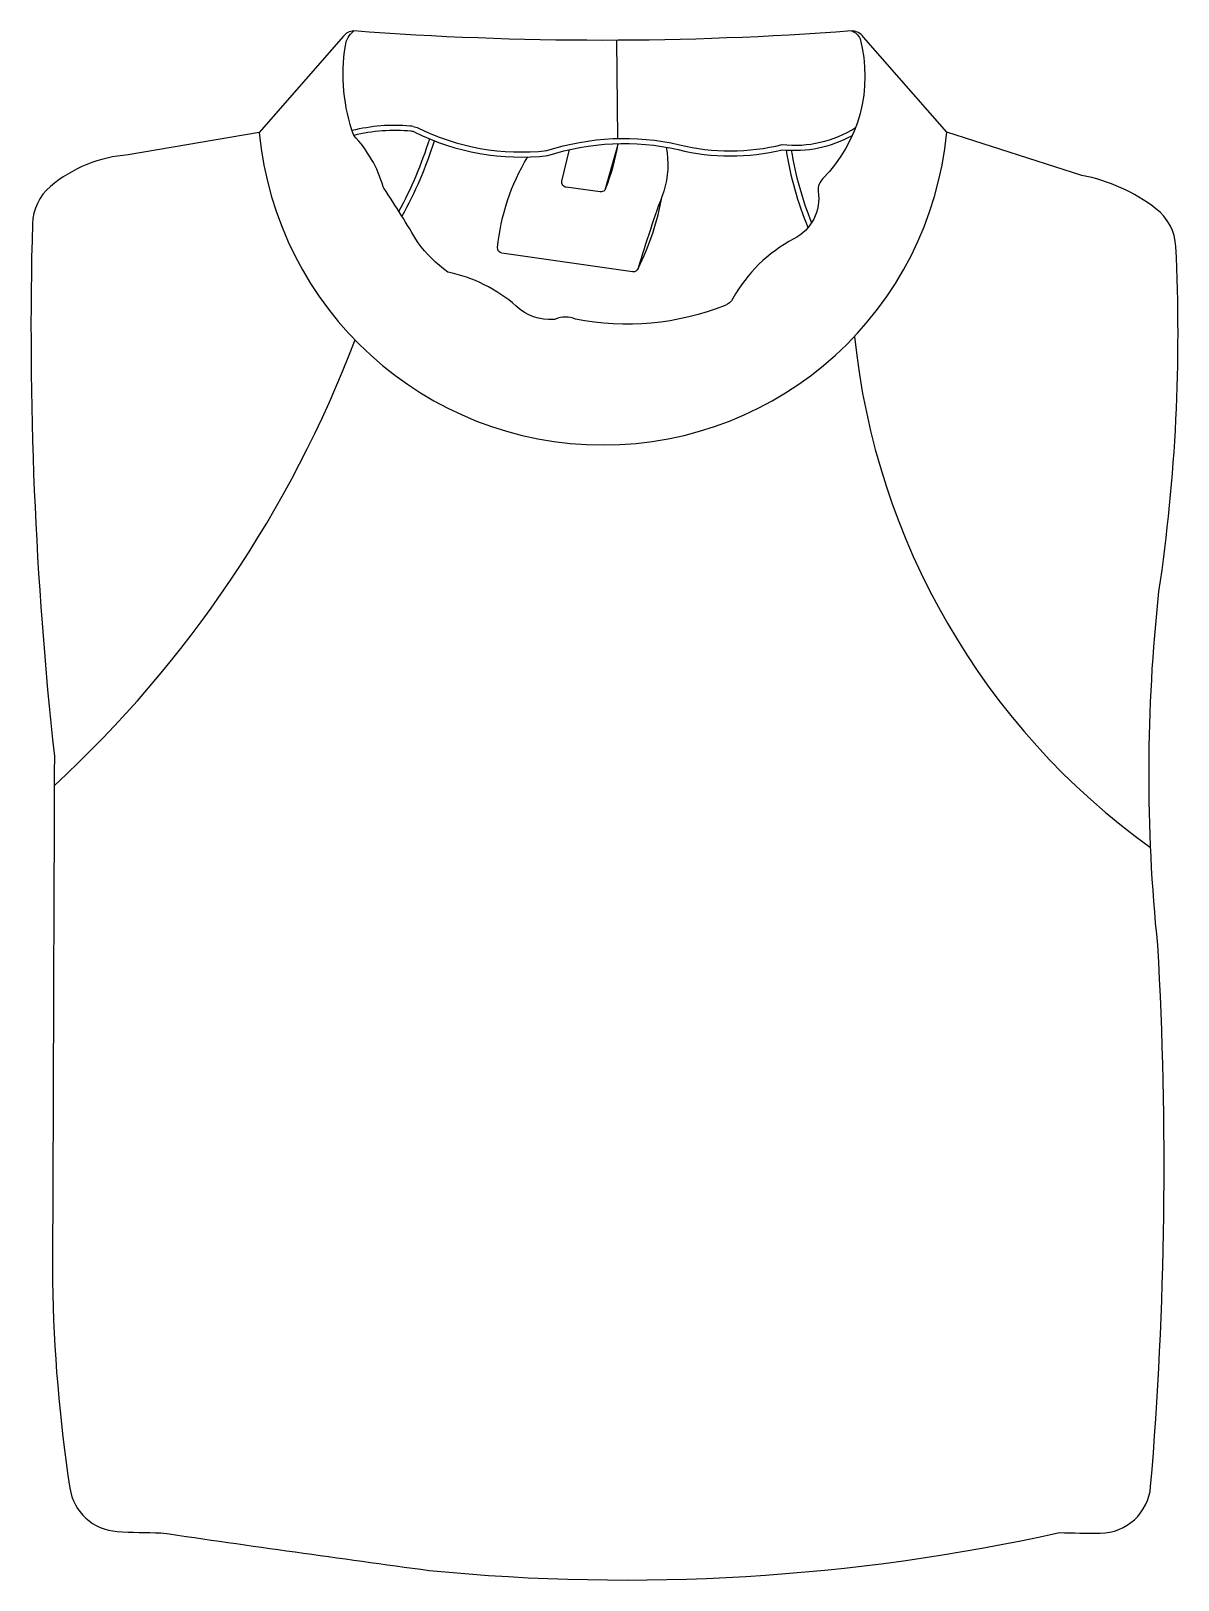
# Model space of a CAD drawing. Header units: millimetres. Extents: x -927.291 to -927.066, y 2720.528 to 2720.832.
import ezdxf

# ---------------------------------------------------------------- set-up
doc = ezdxf.new("R2010")
doc.units = ezdxf.units.MM
doc.header["$LTSCALE"] = 10
doc.layers.add('Móveis_armários', color=2, linetype='Continuous')

msp = doc.modelspace()

# ---------------------------------------------------------------- linework, layer by layer
at = {"layer": 'Móveis_armários', "color": 1}
for p, q in [((-927.1755703455926, 2720.810928455322), (-927.1758112213432, 2720.830207441444)), ((-927.2157929928934, 2720.813270215225), (-927.2150158179487, 2720.813049613182))]:
    msp.add_line(p, q, dxfattribs=at)
msp.add_lwpolyline([(-927.1297377689673, 2720.832036190816, -0.03754768936714335), (-927.227465435177, 2720.832036190816, 0.2421825248221189), (-927.2294833141883, 2720.830995830231), (-927.2460012131414, 2720.81211252029), (-927.2717225241915, 2720.807681794608, 0.1609746445114077), (-927.287031080088, 2720.801484176222, 0.2131167322360203), (-927.2905555650801, 2720.794130891959, 0.03410278041884338), (-927.2862502042101, 2720.689622087804, -0.0001145830207000858), (-927.2866189752901, 2720.58643122656, 0.03360072539392452), (-927.2832058251444, 2720.545781943708, 0.3539837505228816), (-927.2739089222582, 2720.537303057323, 0.0147942742945423), (-927.265330525309, 2720.53705089274, 0.002665802300429012), (-927.212618545269, 2720.529644564794, 0.07902856312232737), (-927.0888563693524, 2720.537077346788, 0.009280062500600293), (-927.0808857822449, 2720.536959261211, 0.3889112085462731), (-927.0709580016551, 2720.546126076711, 0.03515298841153626), (-927.0695619231199, 2720.652438652038, -0.05284442091794642), (-927.0693235669031, 2720.721935951794, 0.04923498192287094), (-927.0660113080953, 2720.789691596664, 0.2203638298151729), (-927.0699180533156, 2720.797134975324, 0.1161419248177948), (-927.0844863164278, 2720.803683010116), (-927.1110012146581, 2720.812132757228), (-927.1273653252459, 2720.830828941873, 0.2631798438031266)], format="xyb", close=True, dxfattribs=at)
for points in [[(-927.1297377689673, 2720.832036190816, -0.2175002570945533), (-927.1280265547441, 2720.830524787074, -0.2657831339866882), (-927.1353191544393, 2720.803070707524, 0.2269595602565528), (-927.1362368307954, 2720.800573525407, -0.3234637919989585), (-927.1410611967034, 2720.791189999829, 0.1462148507271077), (-927.1529946450199, 2720.77946839246, -0.1737887826148826), (-927.1545129689794, 2720.778129517355, -0.1447315728257673), (-927.1839165643994, 2720.775444385458, 0.2047101793657848), (-927.1878383770074, 2720.775427850033, -0.08541107515576789), (-927.18816801441, 2720.775348003323, -0.2084044669368673), (-927.1955511740523, 2720.777990368333, 0.1292539687209379), (-927.2089951817279, 2720.784682769141, -0.08258582627253386), (-927.2148306821712, 2720.790454624896, 0.01349062415788914), (-927.2215400749038, 2720.801144839714, -0.07688599502734374), (-927.2216686355945, 2720.801422233003, 0.120788344068823), (-927.227460457417, 2720.81151601593, -0.1244720930398683), (-927.2291046224325, 2720.829107587847, -0.192155665065763), (-927.227465435177, 2720.832036190816)], [(-927.2154588718208, 2720.812153118192, 0.143502963683673), (-927.1893240510718, 2720.807560753685, -0.1366130317719148), (-927.1637408833055, 2720.808730282027, 0.1207540933168224), (-927.1432496821151, 2720.808719319374, 0.1527283949600207), (-927.1295417907133, 2720.811530694256)], [(-927.2150158179487, 2720.813049613182, 0.1429376114080042), (-927.1895366533058, 2720.808543351718, -0.1360670038631623), (-927.1635023264898, 2720.809701410569, 0.1217975759730176), (-927.1433192966388, 2720.809732123557, 0.1695000884082241), (-927.1289106526812, 2720.813065574492, 0.1546808892607267)], [(-927.1660996107406, 2720.809210016185, -0.1198635576887906), (-927.1665507303899, 2720.800560681063, 0.016930649746932), (-927.1716076979118, 2720.785412430366, -0.3722636076192509), (-927.1727089503974, 2720.784707002812), (-927.1983615028787, 2720.788401121391, -0.4003227468866662), (-927.1992144235764, 2720.789486131215, -0.113530610305159), (-927.193286637415, 2720.807286860526)], [(-927.1755578650407, 2720.80992954869), (-927.1781785804384, 2720.800756520646, -0.2526285368914943), (-927.1790682775528, 2720.80042375657), (-927.1857275517852, 2720.801341769125, -0.4431254608888437), (-927.1865635763141, 2720.802564936595), (-927.1850875308526, 2720.80873853143)], [(-927.1780043385058, 2720.801040256797, -0.08382646469296129), (-927.1781785804384, 2720.800756520646)]]:
    msp.add_lwpolyline(points, format="xyb", dxfattribs=at)
for centre, radius, start, end in [((-927.1785021729562, 2720.818520475145), 0.06780252437288792, 185.4230655957339, 354.5941120500436), ((-927.2193449136381, 2720.778591122929), 0.03491033220076628, 85.08729999769021, 103.9868954927735), ((-927.2193449136381, 2720.778591122929), 0.03391033220076628, 84.60557913131862, 103.846623876095), ((-927.2166121840187, 2720.81038422737), 0.002999999999999999, 74.15334299474851, 85.08729999769021), ((-927.216344979565, 2720.810360128213), 0.002, 63.70110685901131, 84.60557913131862), ((-927.2877574640089, 2720.834380124273), 0.07881661709629795, 331.355199130763, 342.6163812511712), ((-927.2877574640089, 2720.834380124273), 0.07981661709629795, 330.9553740436438, 342.5609523609441), ((-927.2152958663573, 2720.816084773993), 0.0402118831585468, 338.0293785912153, 351.1951313339744), ((-927.075064027464, 2720.819477709388), 0.0683515587524274, 189.1067637083996, 202.4121849160413), ((-927.075064027464, 2720.819477709388), 0.0673515587524274, 189.2865165410903, 201.8952653279617), ((-927.2181574961285, 2720.808722879087), 0.05206016455606313, 333.3999545485596, 349.9237581751482), ((-927.4426827341301, 2720.853002096984), 0.2304290897278942, 312.749157814061, 339.2462468594604), ((-926.9884373047053, 2720.786480843135), 0.1414293023491191, 185.8560645136086, 234.3011820552177)]:
    msp.add_arc(centre, radius, start, end, dxfattribs=at)

doc.saveas('drawing.dxf')
